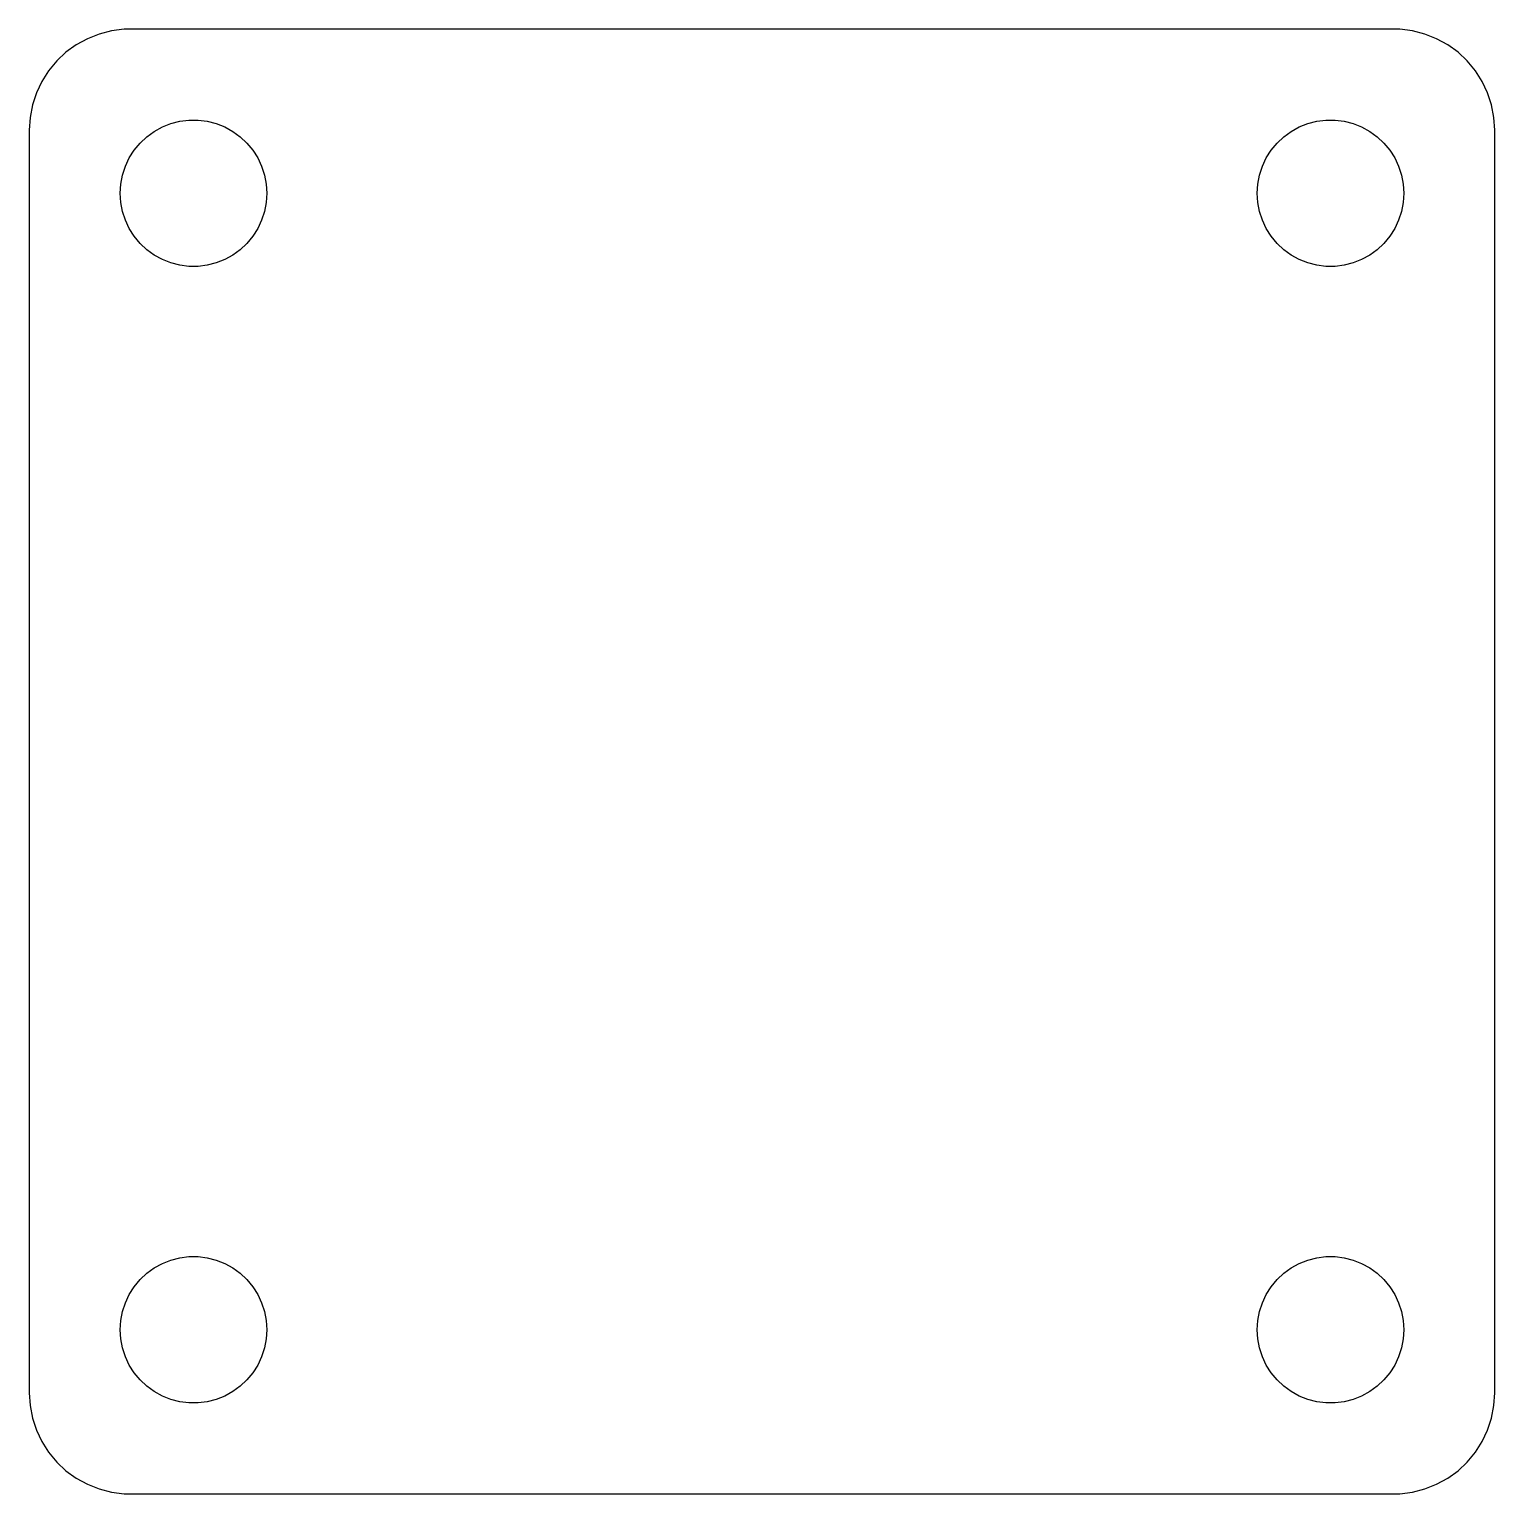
# Model space of a CAD drawing. Header units: metres. Extents: x -29 to 29, y -29 to 29.
import ezdxf

# ---------------------------------------------------------------- set-up
doc = ezdxf.new("R2010")
doc.units = ezdxf.units.M

msp = doc.modelspace()

# ---------------------------------------------------------------- linework, layer by layer
for p, q in [((-26.7031, 28.6193), (-27.1433, 28.3773)), ((-26.2361, 28.8042), (-26.7031, 28.6193)), ((-25.7495, 28.9291), (-26.2361, 28.8042)), ((-25.2512, 28.9921), (-25.7495, 28.9291)), ((25.2512, 28.9921), (-25.2512, 28.9921)), ((25.7495, 28.9291), (25.2512, 28.9921)), ((26.2361, 28.8042), (25.7495, 28.9291)), ((26.7031, 28.6193), (26.2361, 28.8042)), ((27.1433, 28.3773), (26.7031, 28.6193)), ((-27.5497, 28.082), (-27.9159, 27.7382)), ((-27.1433, 28.3773), (-27.5497, 28.082)), ((27.5497, 28.082), (27.1433, 28.3773)), ((27.9159, 27.7382), (27.5497, 28.082)), ((-28.2361, 27.3511), (-28.5052, 26.927)), ((-27.9159, 27.7382), (-28.2361, 27.3511)), ((28.2361, 27.3511), (27.9159, 27.7382)), ((28.5052, 26.927), (28.2361, 27.3511)), ((-28.5052, 26.927), (-28.7191, 26.4725)), ((28.7191, 26.4725), (28.5052, 26.927)), ((-28.7191, 26.4725), (-28.8743, 25.9948)), ((28.8743, 25.9948), (28.7191, 26.4725)), ((-28.8743, 25.9948), (-28.9684, 25.5013)), ((28.9684, 25.5013), (28.8743, 25.9948)), ((-28.9684, 25.5013), (-29, 25)), ((-29, 25), (-29, -25)), ((-24.3485, 24.7345), (-24.0539, 24.9485)), ((-24.0539, 24.9485), (-23.7348, 25.124)), ((-23.7348, 25.124), (-23.3961, 25.2581)), ((-23.3961, 25.2581), (-23.0434, 25.3486)), ((-23.0434, 25.3486), (-22.6821, 25.3943)), ((-22.6821, 25.3943), (-22.3179, 25.3943)), ((-22.3179, 25.3943), (-21.9566, 25.3486)), ((-21.9566, 25.3486), (-21.6039, 25.2581)), ((-21.6039, 25.2581), (-21.2652, 25.124)), ((-21.2652, 25.124), (-20.9461, 24.9485)), ((-20.9461, 24.9485), (-20.6515, 24.7345)), ((20.6515, 24.7345), (20.9461, 24.9485)), ((20.9461, 24.9485), (21.2652, 25.124)), ((21.2652, 25.124), (21.6039, 25.2581)), ((21.6039, 25.2581), (21.9566, 25.3486)), ((21.9566, 25.3486), (22.3179, 25.3943)), ((22.3179, 25.3943), (22.6821, 25.3943)), ((22.6821, 25.3943), (23.0434, 25.3486)), ((23.0434, 25.3486), (23.3961, 25.2581)), ((23.3961, 25.2581), (23.7348, 25.124)), ((23.7348, 25.124), (24.0539, 24.9485)), ((24.0539, 24.9485), (24.3485, 24.7345)), ((29, 25), (28.9684, 25.5013)), ((29, -25), (29, 25)), ((-24.8461, 24.2046), (-24.614, 24.4852)), ((-24.614, 24.4852), (-24.3485, 24.7345)), ((-20.6515, 24.7345), (-20.386, 24.4852)), ((-20.386, 24.4852), (-20.1538, 24.2046)), ((20.1538, 24.2046), (20.386, 24.4852)), ((20.386, 24.4852), (20.6515, 24.7345)), ((24.3485, 24.7345), (24.614, 24.4852)), ((24.614, 24.4852), (24.8461, 24.2046)), ((-25.1964, 23.5676), (-25.0413, 23.8971)), ((-25.0413, 23.8971), (-24.8461, 24.2046)), ((-20.1538, 24.2046), (-19.9587, 23.8971)), ((-19.9587, 23.8971), (-19.8036, 23.5676)), ((19.8036, 23.5676), (19.9587, 23.8971)), ((19.9587, 23.8971), (20.1538, 24.2046)), ((24.8461, 24.2046), (25.0413, 23.8971)), ((25.0413, 23.8971), (25.1964, 23.5676)), ((-25.3771, 22.8635), (-25.3089, 23.2212)), ((-25.3089, 23.2212), (-25.1964, 23.5676)), ((-19.8036, 23.5676), (-19.6911, 23.2212)), ((-19.6911, 23.2212), (-19.6229, 22.8635)), ((19.6229, 22.8635), (19.6911, 23.2212)), ((19.6911, 23.2212), (19.8036, 23.5676)), ((25.1964, 23.5676), (25.3089, 23.2212)), ((25.3089, 23.2212), (25.3771, 22.8635)), ((-25.4, 22.5), (-25.3771, 22.8635)), ((-19.6229, 22.8635), (-19.6, 22.5)), ((19.6, 22.5), (19.6229, 22.8635)), ((25.3771, 22.8635), (25.4, 22.5)), ((-25.3771, 22.1365), (-25.4, 22.5)), ((-25.3089, 21.7788), (-25.3771, 22.1365)), ((-19.6229, 22.1365), (-19.6911, 21.7788)), ((-19.6, 22.5), (-19.6229, 22.1365)), ((19.6229, 22.1365), (19.6, 22.5)), ((19.6911, 21.7788), (19.6229, 22.1365)), ((25.3771, 22.1365), (25.3089, 21.7788)), ((25.4, 22.5), (25.3771, 22.1365)), ((-25.1964, 21.4324), (-25.3089, 21.7788)), ((-19.6911, 21.7788), (-19.8036, 21.4324)), ((19.8036, 21.4324), (19.6911, 21.7788)), ((25.3089, 21.7788), (25.1964, 21.4324)), ((-25.0413, 21.1029), (-25.1964, 21.4324)), ((-24.8461, 20.7954), (-25.0413, 21.1029)), ((-19.9587, 21.1029), (-20.1538, 20.7954)), ((-19.8036, 21.4324), (-19.9587, 21.1029)), ((19.9587, 21.1029), (19.8036, 21.4324)), ((20.1538, 20.7954), (19.9587, 21.1029)), ((25.0413, 21.1029), (24.8461, 20.7954)), ((25.1964, 21.4324), (25.0413, 21.1029)), ((-24.614, 20.5148), (-24.8461, 20.7954)), ((-24.3485, 20.2655), (-24.614, 20.5148)), ((-20.386, 20.5148), (-20.6515, 20.2655)), ((-20.1538, 20.7954), (-20.386, 20.5148)), ((20.386, 20.5148), (20.1538, 20.7954)), ((20.6515, 20.2655), (20.386, 20.5148)), ((24.614, 20.5148), (24.3485, 20.2655)), ((24.8461, 20.7954), (24.614, 20.5148)), ((-24.0539, 20.0514), (-24.3485, 20.2655)), ((-23.7348, 19.876), (-24.0539, 20.0514)), ((-23.3961, 19.7419), (-23.7348, 19.876)), ((-23.0434, 19.6514), (-23.3961, 19.7419)), ((-21.6039, 19.7419), (-21.9566, 19.6514)), ((-21.2652, 19.876), (-21.6039, 19.7419)), ((-20.9461, 20.0514), (-21.2652, 19.876)), ((-20.6515, 20.2655), (-20.9461, 20.0514)), ((20.9461, 20.0514), (20.6515, 20.2655)), ((21.2652, 19.876), (20.9461, 20.0514)), ((21.6039, 19.7419), (21.2652, 19.876)), ((21.9566, 19.6514), (21.6039, 19.7419)), ((23.3961, 19.7419), (23.0434, 19.6514)), ((23.7348, 19.876), (23.3961, 19.7419)), ((24.0539, 20.0514), (23.7348, 19.876)), ((24.3485, 20.2655), (24.0539, 20.0514)), ((-22.6821, 19.6057), (-23.0434, 19.6514)), ((-22.3179, 19.6057), (-22.6821, 19.6057)), ((-21.9566, 19.6514), (-22.3179, 19.6057)), ((22.3179, 19.6057), (21.9566, 19.6514)), ((22.6821, 19.6057), (22.3179, 19.6057)), ((23.0434, 19.6514), (22.6821, 19.6057)), ((-23.3961, -19.7419), (-23.0434, -19.6514)), ((-23.0434, -19.6514), (-22.6821, -19.6057)), ((-22.6821, -19.6057), (-22.3179, -19.6057)), ((-22.3179, -19.6057), (-21.9566, -19.6514)), ((-21.9566, -19.6514), (-21.6039, -19.7419)), ((21.6039, -19.7419), (21.9566, -19.6514)), ((21.9566, -19.6514), (22.3179, -19.6057)), ((22.3179, -19.6057), (22.6821, -19.6057)), ((22.6821, -19.6057), (23.0434, -19.6514)), ((23.0434, -19.6514), (23.3961, -19.7419)), ((-24.614, -20.5148), (-24.3485, -20.2655)), ((-24.3485, -20.2655), (-24.0539, -20.0514)), ((-24.0539, -20.0514), (-23.7348, -19.876)), ((-23.7348, -19.876), (-23.3961, -19.7419)), ((-21.6039, -19.7419), (-21.2652, -19.876)), ((-21.2652, -19.876), (-20.9461, -20.0514)), ((-20.9461, -20.0514), (-20.6515, -20.2655)), ((-20.6515, -20.2655), (-20.386, -20.5148)), ((20.386, -20.5148), (20.6515, -20.2655)), ((20.6515, -20.2655), (20.9461, -20.0514)), ((20.9461, -20.0514), (21.2652, -19.876)), ((21.2652, -19.876), (21.6039, -19.7419)), ((23.3961, -19.7419), (23.7348, -19.876)), ((23.7348, -19.876), (24.0539, -20.0514)), ((24.0539, -20.0514), (24.3485, -20.2655)), ((24.3485, -20.2655), (24.614, -20.5148)), ((-25.0413, -21.1029), (-24.8461, -20.7954)), ((-24.8461, -20.7954), (-24.614, -20.5148)), ((-20.386, -20.5148), (-20.1538, -20.7954)), ((-20.1538, -20.7954), (-19.9587, -21.1029)), ((19.9587, -21.1029), (20.1538, -20.7954)), ((20.1538, -20.7954), (20.386, -20.5148)), ((24.614, -20.5148), (24.8461, -20.7954)), ((24.8461, -20.7954), (25.0413, -21.1029)), ((-25.3089, -21.7788), (-25.1964, -21.4324)), ((-25.1964, -21.4324), (-25.0413, -21.1029)), ((-19.9587, -21.1029), (-19.8036, -21.4324)), ((-19.8036, -21.4324), (-19.6911, -21.7788)), ((19.6911, -21.7788), (19.8036, -21.4324)), ((19.8036, -21.4324), (19.9587, -21.1029)), ((25.0413, -21.1029), (25.1964, -21.4324)), ((25.1964, -21.4324), (25.3089, -21.7788)), ((-25.3771, -22.1365), (-25.3089, -21.7788)), ((-19.6911, -21.7788), (-19.6229, -22.1365)), ((19.6229, -22.1365), (19.6911, -21.7788)), ((25.3089, -21.7788), (25.3771, -22.1365)), ((-25.4, -22.5), (-25.3771, -22.1365)), ((-25.3771, -22.8635), (-25.4, -22.5)), ((-19.6229, -22.1365), (-19.6, -22.5)), ((-19.6, -22.5), (-19.6229, -22.8635)), ((19.6, -22.5), (19.6229, -22.1365)), ((19.6229, -22.8635), (19.6, -22.5)), ((25.3771, -22.1365), (25.4, -22.5)), ((25.4, -22.5), (25.3771, -22.8635)), ((-25.3089, -23.2212), (-25.3771, -22.8635)), ((-19.6229, -22.8635), (-19.6911, -23.2212)), ((19.6911, -23.2212), (19.6229, -22.8635)), ((25.3771, -22.8635), (25.3089, -23.2212)), ((-25.1964, -23.5676), (-25.3089, -23.2212)), ((-25.0413, -23.8971), (-25.1964, -23.5676)), ((-19.8036, -23.5676), (-19.9587, -23.8971)), ((-19.6911, -23.2212), (-19.8036, -23.5676)), ((19.8036, -23.5676), (19.6911, -23.2212)), ((19.9587, -23.8971), (19.8036, -23.5676)), ((25.1964, -23.5676), (25.0413, -23.8971)), ((25.3089, -23.2212), (25.1964, -23.5676)), ((-24.8461, -24.2046), (-25.0413, -23.8971)), ((-24.614, -24.4852), (-24.8461, -24.2046)), ((-20.1538, -24.2046), (-20.386, -24.4852)), ((-19.9587, -23.8971), (-20.1538, -24.2046)), ((20.1538, -24.2046), (19.9587, -23.8971)), ((20.386, -24.4852), (20.1538, -24.2046)), ((24.8461, -24.2046), (24.614, -24.4852)), ((25.0413, -23.8971), (24.8461, -24.2046)), ((-24.3485, -24.7345), (-24.614, -24.4852)), ((-24.0539, -24.9485), (-24.3485, -24.7345)), ((-20.6515, -24.7345), (-20.9461, -24.9485)), ((-20.386, -24.4852), (-20.6515, -24.7345)), ((20.6515, -24.7345), (20.386, -24.4852)), ((20.9461, -24.9485), (20.6515, -24.7345)), ((24.3485, -24.7345), (24.0539, -24.9485)), ((24.614, -24.4852), (24.3485, -24.7345)), ((-29, -25), (-28.9684, -25.5013)), ((-28.9684, -25.5013), (-28.8743, -25.9948)), ((-23.7348, -25.124), (-24.0539, -24.9485)), ((-23.3961, -25.2581), (-23.7348, -25.124)), ((-23.0434, -25.3486), (-23.3961, -25.2581)), ((-22.6821, -25.3943), (-23.0434, -25.3486)), ((-22.3179, -25.3943), (-22.6821, -25.3943)), ((-21.9566, -25.3486), (-22.3179, -25.3943)), ((-21.6039, -25.2581), (-21.9566, -25.3486)), ((-21.2652, -25.124), (-21.6039, -25.2581)), ((-20.9461, -24.9485), (-21.2652, -25.124)), ((21.2652, -25.124), (20.9461, -24.9485)), ((21.6039, -25.2581), (21.2652, -25.124)), ((21.9566, -25.3486), (21.6039, -25.2581)), ((22.3179, -25.3943), (21.9566, -25.3486)), ((22.6821, -25.3943), (22.3179, -25.3943)), ((23.0434, -25.3486), (22.6821, -25.3943)), ((23.3961, -25.2581), (23.0434, -25.3486)), ((23.7348, -25.124), (23.3961, -25.2581)), ((24.0539, -24.9485), (23.7348, -25.124)), ((28.8743, -25.9948), (28.9684, -25.5013)), ((28.9684, -25.5013), (29, -25)), ((-28.8743, -25.9948), (-28.7191, -26.4725)), ((28.7191, -26.4725), (28.8743, -25.9948)), ((-28.7191, -26.4725), (-28.5052, -26.927)), ((28.5052, -26.927), (28.7191, -26.4725)), ((-28.5052, -26.927), (-28.2361, -27.3511)), ((28.2361, -27.3511), (28.5052, -26.927)), ((-28.2361, -27.3511), (-27.9159, -27.7382)), ((-27.9159, -27.7382), (-27.5497, -28.082)), ((27.5497, -28.082), (27.9159, -27.7382)), ((27.9159, -27.7382), (28.2361, -27.3511)), ((-27.5497, -28.082), (-27.1433, -28.3773)), ((-27.1433, -28.3773), (-26.7031, -28.6193)), ((26.7031, -28.6193), (27.1433, -28.3773)), ((27.1433, -28.3773), (27.5497, -28.082)), ((-26.7031, -28.6193), (-26.2361, -28.8042)), ((-26.2361, -28.8042), (-25.7495, -28.9291)), ((-25.7495, -28.9291), (-25.2512, -28.9921)), ((-25.2512, -28.9921), (25.2512, -28.9921)), ((25.2512, -28.9921), (25.7495, -28.9291)), ((25.7495, -28.9291), (26.2361, -28.8042)), ((26.2361, -28.8042), (26.7031, -28.6193))]:
    msp.add_line(p, q)

doc.saveas('drawing.dxf')
